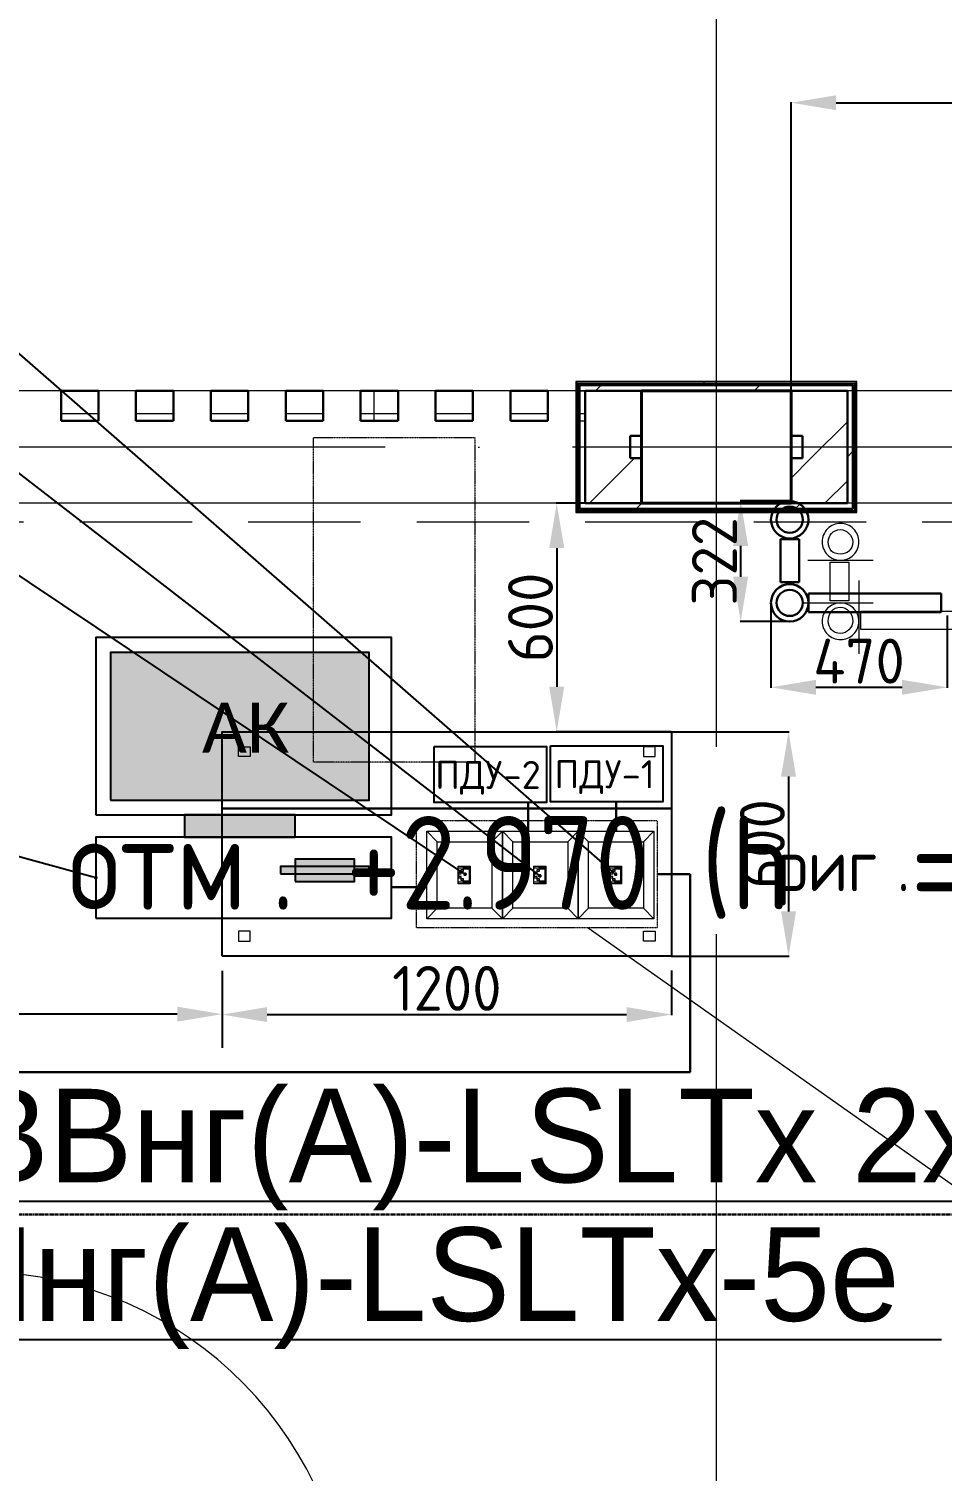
# Model space of a CAD drawing. Header units: millimetres. Extents: x -695119 to 412940, y -249585 to 622758.
# Drawn here: x 138275 to 140715, y 64449 to 68303 of the extents above; entities that cross this region are included whole.
import ezdxf
from ezdxf import colors
from ezdxf.entities.mleader import LeaderData, LeaderLine
from ezdxf.enums import TextEntityAlignment as Align
from ezdxf.math import Vec2, Vec3

# ---------------------------------------------------------------- set-up
doc = ezdxf.new("R2010")
doc.units = ezdxf.units.MM
for name, pattern in [('ADSK_Линия сетки', [25, 20, -2.5, 0, -2.5]), ('ADSK_Сверху', [450, 300, -150]), ('ADSK_Штриховая_ш3 п1_5', [4.5, 3, -1.5]), ('DASH', [0.75, 0.5, -0.25]), ('DASHED', [19.05, 12.7, -6.35]), ('Штрих', [6.35, 3.175, -3.175])]:
    doc.linetypes.add(name, pattern=pattern)
for name, color, linetype in [('0_ANNOT_Dimensions', 7, 'Continuous'), ('_19D-Телекоммуникационные шкафы', 7, 'Continuous'), ('PDF _Оформление-Надписи', 7, 'Continuous'), ('PDF _Текст', 7, 'Continuous')]:
    doc.layers.add(name, color=color, linetype=linetype)
for name, color, linetype, lineweight in [('_СС_КНС-Внешние связи', 250, 'Continuous', 30), ('_Схема', 5, 'Continuous', 30), ('PDF _Геометрия', 8, 'Continuous', 9), ('Аннотация', 252, 'Continuous', 18), ('АПС', 255, 'Continuous', 30), ('Линии', 7, 'Continuous', 9), ('Несущие колонны', 252, 'Continuous', 18), ('Ограждение', 8, 'Continuous', 9), ('Оси', 252, 'Continuous', 9), ('Перекрытие', 252, 'Continuous', 18), ('СОУЭ', 116, 'DASHED', 30), ('Стены внутренние', 252, 'Continuous', 18), ('Стены наружные', 252, 'Continuous', 18), ('Стены штриховка', 7, 'Continuous', 9), ('ТХ Текст', 251, 'Continuous', 0)]:
    doc.layers.add(name, color=color, linetype=linetype, lineweight=lineweight)
doc.layers.add('PDF _Сплошная заливка', color=7, linetype='Continuous', true_color=0xffffff)
doc.layers.add('Двери открывание', color=7, linetype='Continuous', lineweight=9, true_color=0xc0c0c0)
doc.styles.add('GOST Common_3', font='', dxfattribs={"height": 3.5})
doc.styles.add('GOST Common_5', font='', dxfattribs={"width": 0.9, "height": 200})
doc.styles.add('ICOCPEUR', font='isocpeur.ttf', dxfattribs={"height": 250})
doc.styles.add('Mipgost_5', font='', dxfattribs={"height": 250})
doc.styles.add('PDF Calibri', font='calibri.ttf')
doc.styles.get("Standard").update_dxf_attribs({"font": ''})
doc.styles.get('GOST Common_3').set_extended_font_data('GOST type B')
doc.styles.get('GOST Common_5').set_extended_font_data('GOST type B')
doc.styles.get('Mipgost_5').set_extended_font_data('Mipgost')
doc.styles.get('Standard').set_extended_font_data('GOST type B')
doc.dimstyles.new('ISO-25$0', dxfattribs={"dimtxt": 1.4, "dimasz": 1.2, "dimexe": 1.25, "dimexo": 0.2, "dimgap": 0.2, "dimtad": 1, "dimdec": 1, "dimtxsty": 'Standard', "dimcen": 2.5, "dimadec": 0, "dimazin": 0, "dimtfac": 1, "dimtdec": 1, "dimtmove": 0, "dimatfit": 3, "dimfxl": 1, "dimarcsym": 0})
pattern_1 = [(0, (-32121.8, 98), (0, 600), []), (90, (-32121.8, 98), (-600, 4e-14), [])]

# ---------------------------------------------------------------- blocks, each defined once
blk = doc.blocks.new('Стол-стойка «Рецепция»')
for points in [[(119450, -15047), (118850, -15047), (118850, -13847), (119450, -13847)], [(119055.5, -15047), (119055.5, -15047), (119055.5, -13847), (119055.5, -13847)]]:
    blk.add_lwpolyline(points, close=True)
at = {"lineweight": 0}
for points in [[(118890.7, -13890.5), (118890.7, -13921.6), (118916.6, -13921.6), (118916.6, -13890.5)], [(119409.3, -13890.5), (119409.3, -13921.6), (119383.3, -13921.6), (119383.3, -13890.5)], [(118890.7, -15003.6), (118890.7, -14972.4), (118916.6, -14972.4), (118916.6, -15003.6)], [(119409.3, -15003.6), (119409.3, -14972.4), (119383.3, -14972.4), (119383.3, -15003.6)]]:
    blk.add_lwpolyline(points, close=True, dxfattribs=at)
blk = doc.blocks.new('1 этаж')
at = {"layer": 'Ограждение', "true_color": 0x636466}
h = blk.add_hatch(dxfattribs=at)
h.set_pattern_fill('FP_25', color=251, style=0, pattern_type=2)
h.set_pattern_definition(pattern_1)
h.paths.add_polyline_path([(-35077.8, -13821.7), (-34337.8, -13821.7), (-34332.8, -13816.7), (-35082.8, -13816.7)])
h = blk.add_hatch(dxfattribs=at)
h.set_pattern_fill('FP_25', color=251, style=0, pattern_type=2)
h.set_pattern_definition(pattern_1)
h.paths.add_polyline_path([(-34479.6, -14166.7), (-34332.8, -14166.7), (-34337.8, -14161.7), (-35077.8, -14161.7), (-35082.8, -14166.7), (-35057.8, -14166.7)])
at = {"layer": 'PDF _Геометрия', "color": 251, "true_color": 0x636466}
for p, q in [((-34463.2, -14294), (-34288.9, -14294)), ((-34327, -14348.4), (-34327, -14544.4)), ((-34479.5, -14408.3), (-34288.9, -14408.3))]:
    blk.add_line(p, q, dxfattribs=at)
at = {"layer": 'PDF _Геометрия', "color": 251, "true_color": 0x636466, "flags": 128}
for points in [[(-34403.3, -14299.4), (-34354.3, -14299.4), (-34354.3, -14402.9), (-34403.3, -14402.9), (-34403.3, -14299.4)], [(-34071.1, -14430.1), (-34071.1, -14479.1), (-34321.6, -14479.1), (-34321.6, -14430.1), (-34071.1, -14430.1)]]:
    blk.add_lwpolyline(points, dxfattribs=at)
at = {"layer": 'PDF _Геометрия', "color": 251, "true_color": 0x636466}
for centre, start, end in [((-34376.2, -14244.8), 89.7603, 180.2397), ((-34375.8, -14244.8), 359.7603, 90.2397), ((-34376.2, -14245.2), 179.7603, 270.2397), ((-34375.8, -14245.2), 269.7603, 0.2397), ((-34376.2, -14457.1), 89.7603, 180.2397), ((-34376.2, -14457.1), 89.7603, 180.2397), ((-34375.8, -14457.1), 359.7603, 90.2397), ((-34375.8, -14457.1), 359.7603, 90.2397), ((-34376.2, -14457.5), 179.7603, 270.2397), ((-34376.2, -14457.5), 179.7603, 270.2397), ((-34375.8, -14457.5), 269.7603, 0.2397), ((-34375.8, -14457.5), 269.7603, 0.2397)]:
    blk.add_arc(centre, 48.8, start, end, dxfattribs=at)
for points in [[(-34408.7, -14245), (-34408.7, -14228.6), (-34397.8, -14212.3), (-34376, -14212.3)], [(-34376, -14212.3), (-34359.7, -14212.3), (-34343.4, -14228.6), (-34343.4, -14245)], [(-34376, -14277.6), (-34397.8, -14277.6), (-34408.7, -14266.7), (-34408.7, -14245)], [(-34343.4, -14245), (-34343.4, -14266.7), (-34359.7, -14277.6), (-34376, -14277.6)], [(-34408.7, -14457.3), (-34408.7, -14435.5), (-34397.8, -14419.2), (-34376, -14419.2)], [(-34408.7, -14457.3), (-34408.7, -14435.5), (-34397.8, -14419.2), (-34376, -14419.2)], [(-34376, -14419.2), (-34359.7, -14419.2), (-34343.4, -14435.5), (-34343.4, -14457.3)], [(-34376, -14419.2), (-34359.7, -14419.2), (-34343.4, -14435.5), (-34343.4, -14457.3)], [(-34376, -14490), (-34397.8, -14490), (-34408.7, -14473.7), (-34408.7, -14457.3)], [(-34376, -14490), (-34397.8, -14490), (-34408.7, -14473.7), (-34408.7, -14457.3)], [(-34343.4, -14457.3), (-34343.4, -14473.7), (-34359.7, -14490), (-34376, -14490)], [(-34343.4, -14457.3), (-34343.4, -14473.7), (-34359.7, -14490), (-34376, -14490)]]:
    blk.add_open_spline(points, degree=3, dxfattribs=at)
at = {"layer": 'Двери открывание', "color": 251, "true_color": 0x636466}
blk.add_arc((-36681.8, -17193.7), 998, 0, 88.9666, dxfattribs=at)
at = {"layer": 'Линии', "color": 251, "linetype": 'ADSK_Сверху', "ltscale": 100, "true_color": 0x636466}
for p, q in [((-15052.8, -13841.7), (-48262.8, -13841.7)), ((-15052.8, -14141.7), (-48262.8, -14141.7))]:
    blk.add_line(p, q, dxfattribs=at)
at = {"layer": 'Линии', "color": 251, "linetype": 'ADSK_Штриховая_ш3 п1_5', "ltscale": 100, "true_color": 0x636466}
blk.add_line((-40457.8, -14191.7), (-27897.8, -14191.7), dxfattribs=at)
at = {"layer": 'Несущие колонны', "color": 251, "lineweight": 40, "true_color": 0x636466}
for p, q in [((-34907.8, -14141.7), (-34907.8, -13841.7)), ((-34907.8, -13841.7), (-34507.8, -13841.7)), ((-34507.8, -13841.7), (-34907.8, -13841.7)), ((-34907.8, -13841.7), (-34907.8, -14141.7)), ((-34507.8, -13841.7), (-34507.8, -14141.7)), ((-34507.8, -14141.7), (-34507.8, -13841.7)), ((-34507.8, -14141.7), (-34907.8, -14141.7)), ((-34907.8, -14141.7), (-34507.8, -14141.7))]:
    blk.add_line(p, q, dxfattribs=at)
at = {"layer": 'Ограждение', "color": 251, "true_color": 0x636466}
for p, q in [((-34332.8, -13816.7), (-35082.8, -13816.7)), ((-35082.8, -13816.7), (-35077.8, -13821.7)), ((-35082.8, -13816.7), (-35082.8, -14166.7)), ((-34332.8, -13816.7), (-34337.8, -13821.7)), ((-34332.8, -14166.7), (-34332.8, -13816.7)), ((-35082.8, -14166.7), (-35077.8, -14161.7)), ((-35082.8, -14166.7), (-34332.8, -14166.7)), ((-34337.8, -14161.7), (-34332.8, -14166.7))]:
    blk.add_line(p, q, dxfattribs=at)
at = {"layer": 'Оси', "color": 251, "linetype": 'ADSK_Линия сетки', "ltscale": 100, "true_color": 0x636466}
for p, q in [((-34707.8, 32208.9), (-34707.8, -33767.9)), ((4409.5, -13991.7), (-72530.1, -13991.7))]:
    blk.add_line(p, q, dxfattribs=at)
at = {"layer": 'Перекрытие', "color": 251, "ltscale": 100, "true_color": 0x636466}
for p, q in [((-36457.8, -13841.7), (-36557.8, -13841.7)), ((-36257.8, -13841.7), (-36357.8, -13841.7)), ((-36057.8, -13841.7), (-36157.8, -13841.7)), ((-35857.8, -13841.7), (-35957.8, -13841.7)), ((-35657.8, -13841.7), (-35757.8, -13841.7)), ((-35457.8, -13841.7), (-35557.8, -13841.7)), ((-35257.8, -13841.7), (-35357.8, -13841.7)), ((-35082.8, -13841.7), (-35157.8, -13841.7))]:
    blk.add_line(p, q, dxfattribs=at)
at = {"layer": 'Стены внутренние', "color": 251, "lineweight": 30, "true_color": 0x636466}
for p, q in [((-36357.8, -13841.7), (-36457.8, -13841.7)), ((-36457.8, -13841.7), (-36457.8, -13921.7)), ((-36357.8, -13921.7), (-36357.8, -13841.7)), ((-36157.8, -13841.7), (-36257.8, -13841.7)), ((-36257.8, -13841.7), (-36257.8, -13921.7)), ((-36157.8, -13921.7), (-36157.8, -13841.7)), ((-35957.8, -13841.7), (-36057.8, -13841.7)), ((-36057.8, -13841.7), (-36057.8, -13921.7)), ((-35957.8, -13921.7), (-35957.8, -13841.7)), ((-35757.8, -13841.7), (-35857.8, -13841.7)), ((-35857.8, -13841.7), (-35857.8, -13921.7)), ((-35757.8, -13921.7), (-35757.8, -13841.7)), ((-35557.8, -13841.7), (-35657.8, -13841.7)), ((-35657.8, -13841.7), (-35657.8, -13921.7)), ((-35557.8, -13921.7), (-35557.8, -13841.7)), ((-35357.8, -13841.7), (-35457.8, -13841.7)), ((-35457.8, -13841.7), (-35457.8, -13921.7)), ((-35357.8, -13921.7), (-35357.8, -13841.7)), ((-35157.8, -13841.7), (-35257.8, -13841.7)), ((-35257.8, -13841.7), (-35257.8, -13921.7)), ((-35157.8, -13921.7), (-35157.8, -13841.7)), ((-36457.8, -13921.7), (-36357.8, -13921.7)), ((-36257.8, -13921.7), (-36157.8, -13921.7)), ((-36057.8, -13921.7), (-35957.8, -13921.7)), ((-35857.8, -13921.7), (-35757.8, -13921.7)), ((-35657.8, -13921.7), (-35557.8, -13921.7)), ((-35457.8, -13921.7), (-35357.8, -13921.7)), ((-35257.8, -13921.7), (-35157.8, -13921.7))]:
    blk.add_line(p, q, dxfattribs=at)
at = {"layer": 'Стены внутренние', "color": 251, "linetype": 'Continuous', "lineweight": 9, "true_color": 0x636466}
for p, q in [((-35621.8, -13921.7), (-35621.8, -13841.7)), ((-36457.8, -13902), (-36357.8, -13902)), ((-36257.8, -13902), (-36157.8, -13902)), ((-36057.8, -13902), (-35957.8, -13902)), ((-35857.8, -13902), (-35757.8, -13902)), ((-35657.8, -13902), (-35557.8, -13902)), ((-35457.8, -13902), (-35357.8, -13902)), ((-35257.8, -13902), (-35157.8, -13902)), ((-35072.8, -13902), (-35057.8, -13902))]:
    blk.add_line(p, q, dxfattribs=at)
at = {"layer": 'Стены наружные', "color": 251, "lineweight": 30, "true_color": 0x636466}
for p, q in [((-34337.8, -13821.7), (-35077.8, -13821.7)), ((-35077.8, -13821.7), (-35077.8, -14161.7)), ((-34342.8, -13826.7), (-35072.8, -13826.7)), ((-35072.8, -13826.7), (-35072.8, -14156.7)), ((-34342.8, -14156.7), (-34342.8, -13826.7)), ((-34337.8, -14161.7), (-34337.8, -13821.7)), ((-35057.8, -13841.7), (-34907.8, -13841.7)), ((-35057.8, -13841.7), (-35057.8, -14141.7)), ((-34507.8, -13841.7), (-34357.8, -13841.7)), ((-34357.8, -14141.7), (-34357.8, -13841.7)), ((-34937.8, -14021.7), (-34937.8, -13961.7)), ((-34937.8, -13961.7), (-34907.8, -13961.7)), ((-34507.8, -13961.7), (-34477.8, -13961.7)), ((-34477.8, -13961.7), (-34477.8, -14021.7)), ((-34907.8, -14021.7), (-34937.8, -14021.7)), ((-34477.8, -14021.7), (-34507.8, -14021.7)), ((-34907.8, -14141.7), (-35057.8, -14141.7)), ((-34357.8, -14141.7), (-34507.8, -14141.7)), ((-35077.8, -14161.7), (-34337.8, -14161.7)), ((-35072.8, -14156.7), (-34342.8, -14156.7))]:
    blk.add_line(p, q, dxfattribs=at)
at = {"layer": 'Стены наружные', "color": 251, "linetype": 'Continuous', "lineweight": 9, "true_color": 0x636466}
for p, q in [((-35030.7, -13841.7), (-35015.7, -13826.7)), ((-35015.7, -13826.7), (-35010.7, -13821.7)), ((-34945, -13826.7), (-34940, -13821.7)), ((-34874.3, -13826.7), (-34869.3, -13821.7)), ((-34803.6, -13826.7), (-34798.6, -13821.7)), ((-34732.8, -13826.7), (-34727.8, -13821.7)), ((-34662.1, -13826.7), (-34657.1, -13821.7)), ((-34606.4, -13841.7), (-34591.4, -13826.7)), ((-34591.4, -13826.7), (-34586.4, -13821.7)), ((-34520.7, -13826.7), (-34515.7, -13821.7)), ((-34450, -13826.7), (-34445, -13821.7)), ((-34379.3, -13826.7), (-34374.3, -13821.7)), ((-34342.8, -13860.9), (-34337.8, -13855.9)), ((-35077.8, -13888.8), (-35072.8, -13883.8)), ((-34455, -14021.7), (-34357.8, -13924.6)), ((-34342.8, -13931.7), (-34337.8, -13926.7)), ((-35077.8, -13959.6), (-35072.8, -13954.6)), ((-35077.8, -14030.3), (-35072.8, -14025.3)), ((-35046.4, -14141.7), (-34926.4, -14021.7)), ((-34507.8, -14074.6), (-34455, -14021.7)), ((-34357.8, -14017.4), (-34342.8, -14002.4)), ((-34342.8, -14002.4), (-34337.8, -13997.4)), ((-35077.8, -14101), (-35072.8, -14096)), ((-34417.8, -14141.7), (-34357.8, -14081.7)), ((-34342.8, -14073.1), (-34337.8, -14068.1)), ((-34921.4, -14156.7), (-34906.4, -14141.7)), ((-34497.2, -14156.7), (-34482.2, -14141.7)), ((-34342.8, -14143.8), (-34337.8, -14138.8)), ((-35067.8, -14161.7), (-35062.8, -14156.7)), ((-34997.1, -14161.7), (-34992.1, -14156.7)), ((-34926.4, -14161.7), (-34921.4, -14156.7)), ((-34855.7, -14161.7), (-34850.7, -14156.7)), ((-34785, -14161.7), (-34780, -14156.7)), ((-34714.3, -14161.7), (-34709.3, -14156.7)), ((-34643.6, -14161.7), (-34638.6, -14156.7)), ((-34572.9, -14161.7), (-34567.9, -14156.7)), ((-34502.2, -14161.7), (-34497.2, -14156.7)), ((-34431.5, -14161.7), (-34426.5, -14156.7)), ((-34360.7, -14161.7), (-34355.7, -14156.7))]:
    blk.add_line(p, q, dxfattribs=at)
at = {"layer": 'Стены штриховка', "color": 251, "true_color": 0x636466}
for p, q in [((-35072.8, -13841.7), (-35057.8, -13841.7)), ((-35072.8, -13921.7), (-35057.8, -13921.7))]:
    blk.add_line(p, q, dxfattribs=at)
at = {"layer": 'Аннотация', "color": 251, "true_color": 0x636466, "width": 0.9}
for s, height, style, p in [('. +2.970 (h', 250, 'GOST Common_3', (-35896.3, -15227.6)), ('=600', 250, 'GOST Common_3', (-34187.8, -15227.6)), ('отм', 250, 'GOST Common_3', (-36438, -15227.6)), ('риг', 138.75, 'GOST Common_5', (-34546.8, -15178.4)), ('.', 138.8, 'GOST Common_5', (-34225.4, -15178.4))]:
    blk.add_text(s, height=height, dxfattribs=dict(at, style=style)).set_placement(p)
blk = doc.blocks.new('план Новый корпус (не печатать) 2$0$_Dot')
at = {"color": 251, "linetype": 'ByBlock', "lineweight": -2}
blk.add_line((-0.5, 0), (-1, 0), dxfattribs=at)
at = {"color": 251, "linetype": 'ByBlock', "const_width": 0.5}
blk.add_lwpolyline([(-0.25, 0, 1), (0.25, 0, 1)], format="xyb", close=True, dxfattribs=at)
blk = doc.blocks.new('*D1139')
at = {"color": 0, "linetype": 'ByBlock', "lineweight": -2, "transparency": 16777216}
for p, q in [((140257.4, 66768.3), (140257.4, 66542)), ((140727.7, 66735.4), (140727.7, 66542)), ((140377.4, 66543.3), (140607.7, 66543.3))]:
    blk.add_line(p, q, dxfattribs=at)
at = {"color": 0, "linetype": 'ByBlock', "transparency": 16777216}
for points in [[(140377.4, 66563.3), (140377.4, 66523.3), (140257.4, 66543.3)], [(140607.7, 66563.3), (140607.7, 66523.3), (140727.7, 66543.3)]]:
    blk.add_solid(points, dxfattribs=at)
at = {"layer": 'Defpoints', "color": 0, "linetype": 'ByBlock', "transparency": 16777216}
for p in [(140257.4, 66768.9), (140727.7, 66736), (140727.7, 66543.3)]:
    blk.add_point(p, dxfattribs=at)
at = {"color": 0, "linetype": 'ByBlock', "lineweight": 15, "transparency": 16777216, "insert": (140492.5, 66613.3), "char_height": 120, "attachment_point": 5}
blk.add_mtext('470', dxfattribs=at)
blk = doc.blocks.new('*D1141')
at = {"color": 0, "linetype": 'ByBlock', "lineweight": -2, "transparency": 16777216}
for p, q in [((140306.8, 67041.2), (140175.1, 67041.2)), ((140176.4, 66921.2), (140176.4, 66838.9)), ((140306.8, 66718.9), (140175.1, 66718.9))]:
    blk.add_line(p, q, dxfattribs=at)
at = {"color": 0, "linetype": 'ByBlock', "transparency": 16777216}
for points in [[(140156.4, 66921.2), (140196.4, 66921.2), (140176.4, 67041.2)], [(140156.4, 66838.9), (140196.4, 66838.9), (140176.4, 66718.9)]]:
    blk.add_solid(points, dxfattribs=at)
at = {"layer": 'Defpoints', "color": 0, "linetype": 'ByBlock', "transparency": 16777216}
for p in [(140307.4, 67041.2), (140176.4, 66718.9), (140307.4, 66718.9)]:
    blk.add_point(p, dxfattribs=at)
at = {"color": 0, "linetype": 'ByBlock', "lineweight": 15, "transparency": 16777216, "insert": (140106.3, 66880), "char_height": 120, "attachment_point": 5, "rotation": 90}
blk.add_mtext('322', dxfattribs=at)
blk = doc.blocks.new('ИР')
at = {"layer": 'PDF _Оформление-Надписи', "color": 18, "lineweight": 0, "true_color": 0x000000}
for points in [[(236370, -165197), (239044, -165197), (239044, -167511), (236370, -167511)], [(236690, -165517), (238724, -165517), (238724, -167191), (236690, -167191)], [(237930, -166550), (237441, -166550), (237441, -166184), (237930, -166184)], [(237930, -166550), (237441, -166550), (237441, -166184), (237930, -166184)], [(237685, -166213), (237898, -166213), (237898, -166383), (237825, -166383), (237825, -166455), (237751, -166455), (237751, -166527), (237617, -166527), (237617, -166455), (237544, -166455), (237544, -166383), (237471, -166383), (237471, -166213)], [(237685, -166213), (237898, -166213), (237898, -166383), (237825, -166383), (237825, -166455), (237751, -166455), (237751, -166527), (237617, -166527), (237617, -166455), (237544, -166455), (237544, -166383), (237471, -166383), (237471, -166213)], [(237981, -166550), (237492, -166550), (237492, -166184), (237981, -166184)], [(237981, -166550), (237492, -166550), (237492, -166184), (237981, -166184)], [(237735, -166213), (237949, -166213), (237949, -166383), (237876, -166383), (237876, -166455), (237801, -166455), (237801, -166527), (237668, -166527), (237668, -166455), (237595, -166455), (237595, -166383), (237522, -166383), (237522, -166213)], [(237735, -166213), (237949, -166213), (237949, -166383), (237876, -166383), (237876, -166455), (237801, -166455), (237801, -166527), (237668, -166527), (237668, -166455), (237595, -166455), (237595, -166383), (237522, -166383), (237522, -166213)]]:
    blk.add_lwpolyline(points, close=True, dxfattribs=at)
for points in [[(236690, -165517), (236370, -165197)], [(238724, -165517), (239044, -165197)], [(236690, -167191), (236370, -167511)], [(238724, -167191), (239044, -167511)]]:
    blk.add_lwpolyline(points, dxfattribs=at)
blk = doc.blocks.new('*D1148')
at = {"layer": 'Defpoints', "color": 0, "transparency": 16777216}
for p in [(145681.4, 68105.3), (140311.4, 67335.2), (145681.4, 67335.2)]:
    blk.add_point(p, dxfattribs=at)
at = {"layer": 'PDF _Геометрия', "color": 0, "lineweight": -2, "transparency": 16777216}
for p, q in [((140311.4, 67335.8), (140311.4, 68106.5)), ((140431.4, 68105.3), (145561.4, 68105.3)), ((145681.4, 67335.8), (145681.4, 68106.5))]:
    blk.add_line(p, q, dxfattribs=at)
at = {"layer": 'PDF _Геометрия', "color": 0, "transparency": 16777216}
for points in [[(140431.4, 68125.3), (140431.4, 68085.3), (140311.4, 68105.3)], [(145561.4, 68125.3), (145561.4, 68085.3), (145681.4, 68105.3)]]:
    blk.add_solid(points, dxfattribs=at)
at = {"layer": 'PDF _Геометрия', "color": 0, "lineweight": 20, "transparency": 16777216, "insert": (142996.4, 68175.4), "char_height": 120, "attachment_point": 5}
blk.add_mtext('5370', dxfattribs=at)
blk = doc.blocks.new('АК')
at = {"layer": 'PDF _Сплошная заливка', "true_color": 0xffffff, "transparency": 33554559}
blk.add_hatch(color=7, dxfattribs=at).paths.add_polyline_path([(208982, 88881.4), (209672.9, 88881.4), (209672.9, 89276.1), (208982, 89276.1)])
at = {"layer": 'PDF _Сплошная заливка', "transparency": 33554559}
for points in [[(209179.4, 88782.8), (209475.5, 88782.8), (209475.5, 88842), (209179.4, 88842)], [(209475.5, 88664.4), (209633.4, 88664.4), (209633.4, 88723.6), (209475.5, 88723.6)], [(209436, 88684.1), (209672.9, 88684.1), (209672.9, 88703.8), (209436, 88703.8)]]:
    blk.add_hatch(color=5, dxfattribs=at).paths.add_polyline_path(points)
at = {"layer": 'PDF _Геометрия', "color": 5, "lineweight": 25}
for points in [[(208942.5, 88842), (209732.1, 88842), (209732.1, 89315.5), (208942.5, 89315.5)], [(208982, 88881.4), (209672.9, 88881.4), (209672.9, 89276.1), (208982, 89276.1)], [(209179.4, 88782.8), (209475.5, 88782.8), (209475.5, 88842), (209179.4, 88842)], [(208942.5, 88565.7), (209732.1, 88565.7), (209732.1, 88782.8), (208942.5, 88782.8)], [(209475.5, 88664.4), (209633.4, 88664.4), (209633.4, 88723.6), (209475.5, 88723.6)], [(209436, 88684.1), (209672.9, 88684.1), (209672.9, 88703.8), (209436, 88703.8)]]:
    blk.add_lwpolyline(points, close=True, dxfattribs=at)
at = {"layer": 'PDF _Текст', "color": 251, "insert": (209226.2, 89008.1), "char_height": 133.6, "attachment_point": 7, "style": 'PDF Calibri'}
blk.add_mtext('АК', dxfattribs=at)
blk = doc.blocks.new('*D1150')
at = {"color": 0, "linetype": 'ByBlock', "lineweight": -2, "transparency": 16777216}
for p, q in [((139930.1, 67035.2), (139684, 67035.2)), ((139685.2, 66915.2), (139685.2, 66544.7)), ((139991.2, 66424.7), (139684, 66424.7))]:
    blk.add_line(p, q, dxfattribs=at)
at = {"color": 0, "linetype": 'ByBlock', "transparency": 16777216}
for points in [[(139665.2, 66915.2), (139705.2, 66915.2), (139685.2, 67035.2)], [(139665.2, 66544.7), (139705.2, 66544.7), (139685.2, 66424.7)]]:
    blk.add_solid(points, dxfattribs=at)
at = {"layer": 'Defpoints', "color": 0, "linetype": 'ByBlock', "transparency": 16777216}
for p in [(139930.7, 67035.2), (139685.2, 66424.7), (139991.8, 66424.7)]:
    blk.add_point(p, dxfattribs=at)
at = {"color": 0, "linetype": 'ByBlock', "lineweight": 15, "transparency": 16777216, "insert": (139615.2, 66730), "char_height": 120, "attachment_point": 5, "rotation": 90}
blk.add_mtext('600', dxfattribs=at)
blk = doc.blocks.new('*D1151')
at = {"color": 0, "linetype": 'ByBlock', "lineweight": -2, "transparency": 16777216}
for p, q in [((134886.4, 65824.1), (134886.4, 65668.9)), ((138791.8, 65785.3), (138791.8, 65668.9)), ((138671.8, 65670.1), (135006.4, 65670.1))]:
    blk.add_line(p, q, dxfattribs=at)
at = {"color": 0, "linetype": 'ByBlock', "transparency": 16777216}
for points in [[(135006.4, 65690.1), (135006.4, 65650.1), (134886.4, 65670.1)], [(138671.8, 65690.1), (138671.8, 65650.1), (138791.8, 65670.1)]]:
    blk.add_solid(points, dxfattribs=at)
at = {"layer": 'Defpoints', "color": 0, "linetype": 'ByBlock', "transparency": 16777216}
for p in [(134886.4, 65824.7), (138791.8, 65785.9), (134886.4, 65670.1)]:
    blk.add_point(p, dxfattribs=at)
at = {"color": 0, "linetype": 'ByBlock', "lineweight": 15, "transparency": 16777216, "insert": (136839.1, 65740.2), "char_height": 120, "attachment_point": 5}
blk.add_mtext('3900', dxfattribs=at)
blk = doc.blocks.new('*D1136')
at = {"color": 0, "linetype": 'ByBlock', "lineweight": -2, "transparency": 16777216}
for p, q in [((138791.8, 65785.3), (138791.8, 65667.6)), ((139991.8, 65786.5), (139991.8, 65667.6)), ((138911.8, 65668.9), (139871.8, 65668.9))]:
    blk.add_line(p, q, dxfattribs=at)
at = {"color": 0, "linetype": 'ByBlock', "transparency": 16777216}
for points in [[(138911.8, 65688.9), (138911.8, 65648.9), (138791.8, 65668.9)], [(139871.8, 65688.9), (139871.8, 65648.9), (139991.8, 65668.9)]]:
    blk.add_solid(points, dxfattribs=at)
at = {"layer": 'Defpoints', "color": 0, "linetype": 'ByBlock', "transparency": 16777216}
for p in [(138791.8, 65785.9), (139991.8, 65787.2), (139991.8, 65668.9)]:
    blk.add_point(p, dxfattribs=at)
at = {"color": 0, "linetype": 'ByBlock', "lineweight": 15, "transparency": 16777216, "insert": (139391.8, 65738.9), "char_height": 120, "attachment_point": 5}
blk.add_mtext('1200', dxfattribs=at)
blk = doc.blocks.new('*D1149')
at = {"color": 0, "linetype": 'ByBlock', "lineweight": -2, "transparency": 16777216}
for p, q in [((139991.2, 66424.7), (140305.6, 66424.7)), ((140304.4, 66304.7), (140304.4, 65944.7)), ((139991.2, 65824.7), (140305.6, 65824.7))]:
    blk.add_line(p, q, dxfattribs=at)
at = {"color": 0, "linetype": 'ByBlock', "transparency": 16777216}
for points in [[(140284.4, 66304.7), (140324.4, 66304.7), (140304.4, 66424.7)], [(140284.4, 65944.7), (140324.4, 65944.7), (140304.4, 65824.7)]]:
    blk.add_solid(points, dxfattribs=at)
at = {"layer": 'Defpoints', "color": 0, "linetype": 'ByBlock', "transparency": 16777216}
for p in [(139990.6, 66424.7), (139990.6, 65824.7), (140304.4, 65824.7)]:
    blk.add_point(p, dxfattribs=at)
at = {"color": 0, "linetype": 'ByBlock', "lineweight": 15, "transparency": 16777216, "insert": (140234.4, 66124.7), "char_height": 120, "attachment_point": 5, "rotation": 90}
blk.add_mtext('600', dxfattribs=at)

msp = doc.modelspace()

# ---------------------------------------------------------------- linework, layer by layer
at = {"color": 7, "lineweight": 30}
for p, q in [((140282.39, 66823.876), (140282.39, 66938.706)), ((140332.39, 66938.706), (140282.39, 66938.706)), ((140332.39, 66938.706), (140332.39, 66823.876)), ((140332.39, 66823.876), (140282.39, 66823.876)), ((140357.39, 66743.876), (140357.39, 66793.876)), ((140357.39, 66793.876), (140712.337, 66793.876)), ((140712.337, 66793.876), (140712.337, 66743.876)), ((140712.337, 66743.876), (140357.39, 66743.876))]:
    msp.add_line(p, q, dxfattribs=at)
at = {"color": 7, "lineweight": 25, "ltscale": 100}
for points in [[(139357.52, 66385.326), (139657.52, 66385.326), (139657.52, 66235.326), (139357.52, 66235.326)], [(139668.885, 66387.124), (139968.885, 66387.124), (139968.885, 66237.124), (139668.885, 66237.124)]]:
    msp.add_lwpolyline(points, close=True, dxfattribs=at)
at = {"color": 7, "lineweight": 30}
for centre, radius in [((140307.39, 66991.206), 50), ((140307.39, 66991.206), 50), ((140307.39, 66991.206), 50), ((140307.39, 66991.206), 35), ((140307.39, 66991.206), 35), ((140307.39, 66768.876), 50), ((140307.39, 66768.876), 50), ((140307.39, 66768.876), 50), ((140307.39, 66768.876), 35), ((140307.39, 66768.876), 35)]:
    msp.add_circle(centre, radius, dxfattribs=at)
at = {"color": 7}
for centre in [(140307.39, 66991.206), (140307.39, 66768.876)]:
    msp.add_circle(centre, 35, dxfattribs=at)
at = {"layer": '0_ANNOT_Dimensions'}
msp.add_line((138791.846, 65785.937), (138791.846, 65580.121), dxfattribs=at)
at = {"layer": '_Схема', "color": 5}
for p, q in [((139609.253, 66235.326), (139609.253, 66158.815)), ((139843.597, 66158.815), (139843.597, 66237.124)), ((139953.08, 66044.161), (140041.951, 66044.161)), ((139337.997, 66009.211), (139243.599, 66009.211))]:
    msp.add_line(p, q, dxfattribs=at)
at = {"layer": '_Схема'}
msp.add_line((140041.951, 66044.161), (140041.951, 65514.555), dxfattribs=at)
at = {"layer": '_Схема', "color": 251, "linetype": 'Штрих', "lineweight": 5, "ltscale": 0.1, "true_color": 0x636466}
for points in [[(139035.58, 67211.075), (139466.943, 67211.075), (139466.943, 66343.021), (139035.58, 66343.021)], [(139953.08, 66187.343), (139953.08, 65900.979), (139310.665, 65900.979), (139310.665, 66187.343)]]:
    msp.add_lwpolyline(points, close=True, dxfattribs=at)
at = {"layer": 'СОУЭ', "color": 6, "ltscale": 0.2}
msp.add_lwpolyline([(136042.472, 65135.021), (145464.057, 65135.021), (145464.057, 69315.738), (150948.708, 69315.738), (150948.708, 70753.249)], dxfattribs=at)
at = {"layer": 'ТХ Текст', "color": 0, "ltscale": 100}
msp.add_line((139769.555, 65900.979), (141351.459, 64782.811), dxfattribs=at)

# ---------------------------------------------------------------- block references
msp.add_blockref('1 этаж', (174819.19, 81176.937))
at = {"rotation": 270}
msp.add_blockref('Стол-стойка «Рецепция»', (153838.869, 185274.661), dxfattribs=at)
at = {"color": 240, "lineweight": 15, "true_color": 0xed1f24, "xscale": 0.08740743041447095, "yscale": 0.08740743041447095, "zscale": 0.08740743041447095, "rotation": 270}
for p in [(153979.724, 86819.304), (154181.963, 86819.304), (154384.203, 86819.304)]:
    msp.add_blockref('ИР', p, dxfattribs=at)

# ---------------------------------------------------------------- texts
at = {"layer": 'АПС', "color": 7, "lineweight": 25, "ltscale": 100, "style": 'ICOCPEUR'}
for s, p in [('ПДУ-2', (139501.659, 66309.214)), ('ПДУ-1', (139813.024, 66311.011))]:
    msp.add_text(s, height=75, dxfattribs=at).set_placement(p, align=Align.MIDDLE_CENTER)

# ---------------------------------------------------------------- dimensions: what is measured, and where the dimension line sits
at = {"color": 0, "linetype": 'ByBlock', "lineweight": 15}
for base, p1, p2, picture, middle in [((140176.376, 66718.876), (140307.39, 67041.206), (140307.39, 66718.876), '*D1141', (140176.376, 66880.041)), ((140304.382, 65824.7), (139990.596, 66424.7), (139990.596, 65824.7), '*D1149', (140304.382, 66124.7))]:
    dim = msp.add_linear_dim(base=base, p1=p1, p2=p2, angle=90, dimstyle='ISO-25$0', override={"dimtxt": 120, "dimasz": 120, "dimexo": 0.625, "dimgap": 10, "dimdec": 0, "dimtdec": 2}, dxfattribs=at)
    dim.commit()
    dim.dimension.update_dxf_attribs({"geometry": picture, "text_midpoint": middle, "dimtype": 160})
dim = msp.add_linear_dim(base=(140727.668, 66543.279), p1=(140257.39, 66768.876), p2=(140727.668, 66736.031), dimstyle='ISO-25$0', override={"dimtxt": 120, "dimasz": 120, "dimexo": 0.625, "dimgap": 10, "dimdec": 0, "dimtdec": 2}, dxfattribs=at)
dim.commit()
dim.dimension.update_dxf_attribs({"geometry": '*D1139', "text_midpoint": (140492.529, 66543.279), "dimtype": 160})
dim = msp.add_linear_dim(base=(139991.846, 65668.871), p1=(138791.846, 65785.937), p2=(139991.846, 65787.161), dimstyle='ISO-25$0', override={"dimtxt": 120, "dimasz": 120, "dimexo": 0.625, "dimgap": 10, "dimdec": 0, "dimtdec": 2}, dxfattribs=at)
dim.commit()
dim.dimension.update_dxf_attribs({"geometry": '*D1136', "text_midpoint": (139391.846, 65738.871)})
at = {"layer": 'PDF _Геометрия', "lineweight": 20}
dim = msp.add_linear_dim(base=(145681.388, 68105.275), p1=(140311.388, 67335.206), p2=(145681.388, 67335.206), dimstyle='ISO-25$0', override={"dimtxt": 120, "dimasz": 120, "dimexo": 0.625, "dimgap": 10, "dimdec": 0, "dimtdec": 2}, dxfattribs=at)
dim.commit()
dim.dimension.update_dxf_attribs({"geometry": '*D1148', "text_midpoint": (142996.388, 68175.362)})

# ---------------------------------------------------------------- leaders
at = {"layer": 'ТХ Текст', "color": 251, "ltscale": 100}
ml = msp.add_multileader_mtext('Standard', dxfattribs=at)
ml.set_content('\\A1;2 КСВВнг(А)-LSLTx 2х0,5', color=251, style='Mipgost_5')
ml.set_leader_properties(color=251)
ml.set_arrow_properties(name='план Новый корпус (не печатать) 2$0$_Dot')
ml.build(insert=Vec2(0, 0))
ml.multileader.update_dxf_attribs({"text_left_attachment_type": 6, "text_right_attachment_type": 6, "dogleg_length": 103.837, "arrow_head_size": 10})
ctx = ml.context
ctx.base_point, ctx.char_height, ctx.arrow_head_size, ctx.landing_gap_size, ctx.plane_origin = Vec3(137390.51, 65170.652), 250, 10, 0.09, Vec3(158242.513, 92601.845)
ctx.left_attachment, ctx.right_attachment = 6, 6
notes = []
notes.append((ctx, [(0, (1, 1, 0), (137286.673, 65170.652), (1, 0), 103.837, [(3, [(136747.209, 63815.847)], 0, [])])]))
ctx.mtext.insert, ctx.mtext.flow_direction = Vec3(137390.6, 65470.652), 5
ml = msp.add_multileader_mtext('Standard', dxfattribs=at)
ml.set_content('\\A1;2 {\\A0;\\C256;КВПнг(А)-LSLTx-5е}', color=251, style='Mipgost_5')
ml.set_leader_properties(color=251)
ml.set_arrow_properties(name='план Новый корпус (не печатать) 2$0$_Dot')
ml.build(insert=Vec2(0, 0))
ml.multileader.update_dxf_attribs({"text_left_attachment_type": 6, "text_right_attachment_type": 6, "dogleg_length": 103.837, "arrow_head_size": 10})
ctx = ml.context
ctx.base_point, ctx.char_height, ctx.arrow_head_size, ctx.landing_gap_size, ctx.plane_origin = Vec3(137350.951, 64800.386), 250, 10, 0.09, Vec3(158236.916, 91882.291)
ctx.left_attachment, ctx.right_attachment = 6, 6
notes.append((ctx, [(0, (1, 1, 0), (137247.114, 64800.386), (1, 0), 103.837, [(3, [(136870.563, 63846.643)], 0, [])])]))
ctx.mtext.insert, ctx.mtext.flow_direction = Vec3(137351.041, 65100.386), 5
for ctx, leaders in notes:
    for number, flags, end, landing, length, lines in leaders:
        leader = LeaderData()
        leader.index, (leader.has_last_leader_line, leader.has_dogleg_vector, leader.attachment_direction) = number, flags
        leader.last_leader_point, leader.dogleg_vector, leader.dogleg_length = Vec3(end), Vec3(landing), length
        for number, points, colour, breaks in lines:
            line = LeaderLine()
            line.index, line.vertices, line.color, line.breaks = number, Vec3.list(points), colors.encode_raw_color(colour), breaks
            leader.lines.append(line)
        ctx.leaders.append(leader)

# ---------------------------------------------------------------- next in the draw order: leaders
at = {"layer": 'ТХ Текст', "color": 0, "ltscale": 100}
ml = msp.add_multileader_mtext('Standard', dxfattribs=at)
ml.set_content('\\A1;**АРМ контролера (охранника)^JАРМ-АК.2 ', color=251, style='Mipgost_5')
ml.set_leader_properties(color=251)
ml.set_arrow_properties(name='план Новый корпус (не печатать) 2$0$_Dot')
ml.build(insert=Vec2(0, 0))
ml.multileader.update_dxf_attribs({"text_left_attachment_type": 6, "text_right_attachment_type": 6, "dogleg_length": 103.837, "arrow_head_size": 10})
ctx = ml.context
ctx.base_point, ctx.char_height, ctx.arrow_head_size, ctx.landing_gap_size, ctx.plane_origin = Vec3(133121.442, 66387.731), 250, 10, 0.09, Vec3(151782.889, 94892.553)
ctx.left_attachment, ctx.right_attachment = 6, 6
notes = []
notes.append((ctx, [(1, (1, 1, 0), (137156.709, 66387.731), (-1, 0), 103.837, [(3, [(138454.034, 66034.698)], 0, [])])]))
ctx.mtext.insert, ctx.mtext.flow_direction = Vec3(133121.532, 66687.731), 5
ctx.mtext.has_bg_fill, ctx.mtext.bg_color, ctx.mtext.bg_scale_factor, ctx.mtext.bg_transparency, ctx.mtext.use_window_bg_color = 1, -1027028792, 1.5, 0, 1
for ctx, leaders in notes:
    for number, flags, end, landing, length, lines in leaders:
        leader = LeaderData()
        leader.index, (leader.has_last_leader_line, leader.has_dogleg_vector, leader.attachment_direction) = number, flags
        leader.last_leader_point, leader.dogleg_vector, leader.dogleg_length = Vec3(end), Vec3(landing), length
        for number, points, colour, breaks in lines:
            line = LeaderLine()
            line.index, line.vertices, line.color, line.breaks = number, Vec3.list(points), colors.encode_raw_color(colour), breaks
            leader.lines.append(line)
        ctx.leaders.append(leader)

# ---------------------------------------------------------------- next in the draw order: linework, layer by layer
at = {"layer": '_19D-Телекоммуникационные шкафы', "color": 7, "linetype": 'DASH', "ltscale": 20}
msp.add_circle((140998.921, 65593.037), 8344.415, dxfattribs=at)
at = {"layer": '_Схема'}
msp.add_line((140041.951, 65514.555), (136223.718, 65514.555), dxfattribs=at)

# ---------------------------------------------------------------- next in the draw order: block references
at = {"layer": '_19D-Телекоммуникационные шкафы'}
msp.add_blockref('АК', (-70488.499, -22639.534), dxfattribs=at)

# ---------------------------------------------------------------- next in the draw order: dimensions: what is measured, and where the dimension line sits
at = {"color": 0, "linetype": 'ByBlock', "lineweight": 15}
dim = msp.add_linear_dim(base=(134886.388, 65670.121), p1=(138791.846, 65785.937), p2=(134886.388, 65824.7), text='3900', dimstyle='ISO-25$0', override={"dimtxt": 120, "dimasz": 120, "dimexo": 0.625, "dimgap": 10, "dimdec": 0, "dimtdec": 2}, dxfattribs=at)
dim.commit()
dim.dimension.update_dxf_attribs({"geometry": '*D1151', "text_midpoint": (136839.117, 65740.208)})

# ---------------------------------------------------------------- next in the draw order: leaders
at = {"layer": 'ТХ Текст', "color": 0, "ltscale": 100}
ml = msp.add_multileader_mtext('Standard', dxfattribs=at)
ml.set_content('ИР {\\C256;1-102-1/17}', color=251, style='Mipgost_5')
ml.set_leader_properties(color=251)
ml.set_arrow_properties(name='план Новый корпус (не печатать) 2$0$_Dot')
ml.build(insert=Vec2(0, 0))
ml.multileader.update_dxf_attribs({"text_left_attachment_type": 6, "text_right_attachment_type": 6, "dogleg_length": 103.837, "arrow_head_size": 10})
ctx = ml.context
ctx.base_point, ctx.char_height, ctx.arrow_head_size, ctx.landing_gap_size, ctx.plane_origin = Vec3(135324.742, 68337.721), 250, 10, 0.09, Vec3(135618.052, 72277.571)
ctx.left_attachment, ctx.right_attachment, ctx.text_align_type = 6, 6, 2
notes = []
notes.append((ctx, [(1, (1, 1, 0), (137214.831, 68337.721), (-1, 0), 103.837, [(0, [(139842.463, 66043.828)], 0, [])])]))
ctx.mtext.insert, ctx.mtext.alignment, ctx.mtext.flow_direction = Vec3(137110.904, 68637.721), 3, 5
ml = msp.add_multileader_mtext('Standard', dxfattribs=at)
ml.set_content('ИР 1-102-1/18', color=251, style='Mipgost_5')
ml.set_leader_properties(color=251)
ml.set_arrow_properties(name='план Новый корпус (не печатать) 2$0$_Dot')
ml.build(insert=Vec2(0, 0))
ml.multileader.update_dxf_attribs({"text_left_attachment_type": 6, "text_right_attachment_type": 6, "dogleg_length": 103.837, "arrow_head_size": 10})
ctx = ml.context
ctx.base_point, ctx.char_height, ctx.arrow_head_size, ctx.landing_gap_size, ctx.plane_origin = Vec3(135325.099, 67915.47), 250, 10, 0.09, Vec3(135618.052, 71825.379)
ctx.left_attachment, ctx.right_attachment, ctx.text_align_type = 6, 6, 2
notes.append((ctx, [(1, (1, 1, 0), (137214.831, 67915.47), (-1, 0), 103.837, [(0, [(139640.223, 66039.393)], 0, [])])]))
ctx.mtext.insert, ctx.mtext.alignment, ctx.mtext.flow_direction = Vec3(137110.904, 68215.47), 3, 5
ml = msp.add_multileader_mtext('Standard', dxfattribs=at)
ml.set_content('ИР 1-102-1/11', color=251, style='Mipgost_5')
ml.set_leader_properties(color=251)
ml.set_arrow_properties(name='план Новый корпус (не печатать) 2$0$_Dot')
ml.build(insert=Vec2(0, 0))
ml.multileader.update_dxf_attribs({"text_left_attachment_type": 6, "text_right_attachment_type": 6, "dogleg_length": 103.837, "arrow_head_size": 10})
ctx = ml.context
ctx.base_point, ctx.char_height, ctx.arrow_head_size, ctx.landing_gap_size, ctx.plane_origin = Vec3(135428.129, 67500.897), 250, 10, 0.09, Vec3(135667.51, 71384.483)
ctx.left_attachment, ctx.right_attachment, ctx.text_align_type = 6, 6, 2
notes.append((ctx, [(1, (1, 1, 0), (137264.289, 67500.897), (-1, 0), 103.837, [(0, [(139440.363, 66043.909)], 0, [])])]))
ctx.mtext.insert, ctx.mtext.alignment, ctx.mtext.flow_direction = Vec3(137160.362, 67800.897), 3, 5
for ctx, leaders in notes:
    for number, flags, end, landing, length, lines in leaders:
        leader = LeaderData()
        leader.index, (leader.has_last_leader_line, leader.has_dogleg_vector, leader.attachment_direction) = number, flags
        leader.last_leader_point, leader.dogleg_vector, leader.dogleg_length = Vec3(end), Vec3(landing), length
        for number, points, colour, breaks in lines:
            line = LeaderLine()
            line.index, line.vertices, line.color, line.breaks = number, Vec3.list(points), colors.encode_raw_color(colour), breaks
            leader.lines.append(line)
        ctx.leaders.append(leader)

# ---------------------------------------------------------------- next in the draw order: leaders
at = {"layer": '_СС_КНС-Внешние связи', "lineweight": 0}
ml = msp.add_multileader_mtext('Standard', dxfattribs=at)
ml.set_content('Кабель из подвала или технического подполья на этаж 1 не выводить, оставить технологический запас 25 метров. Точное месторасположение кабельной проходки согласуется с представителями подрядчика ДИТ непосредственно перед началом работ по установке турникетов и производится силами строительной организации', color=256, style='Mipgost_5')
ml.set_leader_properties()
ml.build(insert=Vec2(0, 0))
ctx = ml.context
ctx.base_point, ctx.char_height, ctx.plane_origin = Vec3(133924.211, 70401.368), 200, Vec3(143014.264, 67537.124)
ctx.text_align_type = 2
notes = []
notes.append((ctx, [(0, (1, 1, 0), (141505.497, 70401.368), (-1, 0), 8, [(0, [(143246.704, 66991.624)], 0, [])])]))
ctx.mtext.insert, ctx.mtext.width, ctx.mtext.alignment, ctx.mtext.flow_direction = Vec3(141495.497, 70529.868), 8319.10878, 3, 5
ctx.mtext.has_bg_fill, ctx.mtext.bg_color, ctx.mtext.bg_scale_factor, ctx.mtext.bg_transparency, ctx.mtext.use_window_bg_color = 1, -1027028792, 1.5, 0, 1
for ctx, leaders in notes:
    for number, flags, end, landing, length, lines in leaders:
        leader = LeaderData()
        leader.index, (leader.has_last_leader_line, leader.has_dogleg_vector, leader.attachment_direction) = number, flags
        leader.last_leader_point, leader.dogleg_vector, leader.dogleg_length = Vec3(end), Vec3(landing), length
        for number, points, colour, breaks in lines:
            line = LeaderLine()
            line.index, line.vertices, line.color, line.breaks = number, Vec3.list(points), colors.encode_raw_color(colour), breaks
            leader.lines.append(line)
        ctx.leaders.append(leader)

# ---------------------------------------------------------------- next in the draw order: dimensions: what is measured, and where the dimension line sits
at = {"color": 0, "linetype": 'ByBlock', "lineweight": 15}
dim = msp.add_linear_dim(base=(139685.234, 66424.7), p1=(139930.719, 67035.206), p2=(139991.846, 66424.7), angle=90, text='600', dimstyle='ISO-25$0', override={"dimtxt": 120, "dimasz": 120, "dimexo": 0.625, "dimgap": 10, "dimdec": 0, "dimtdec": 2}, dxfattribs=at)
dim.commit()
dim.dimension.update_dxf_attribs({"geometry": '*D1150', "text_midpoint": (139685.234, 66729.953), "dimtype": 160})

doc.saveas('drawing.dxf')
